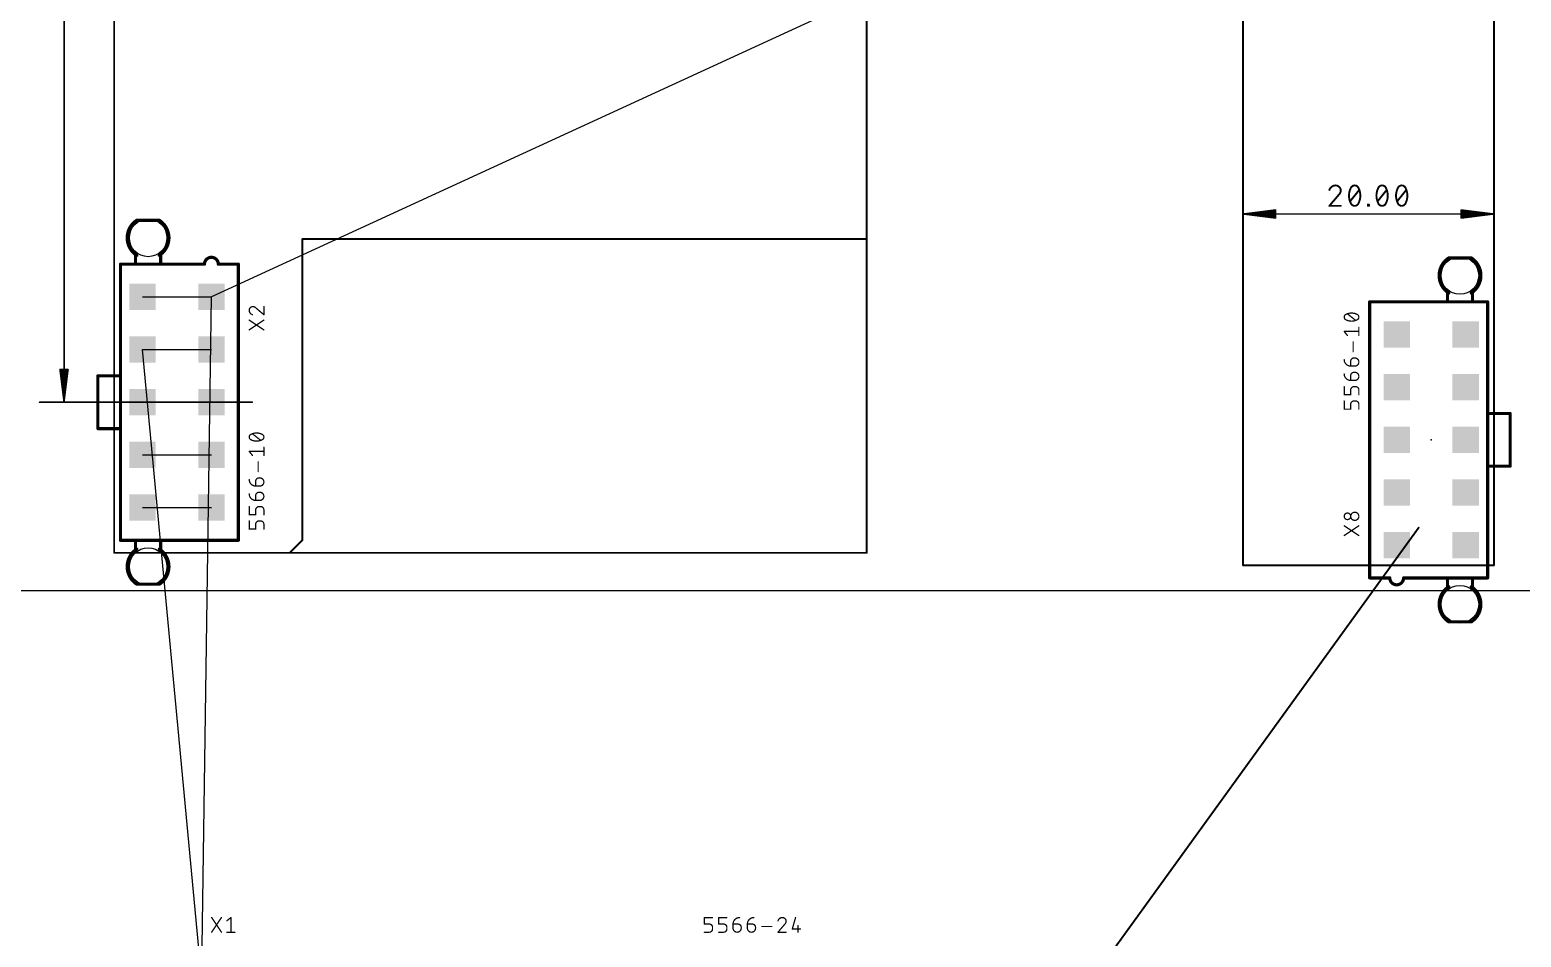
# Model space of a CAD drawing. Extents: x -93 to 210, y -228 to 208.
# Drawn here: x 19.3 to 138.2, y -27.6 to 44.7 of the extents above; entities that cross this region are included whole.
import ezdxf

# ---------------------------------------------------------------- set-up
doc = ezdxf.new("R2010")
doc.units = 0
for name, color, linetype in [('1', 12, 'CONTINUOUS'), ('121', 253, 'CONTINUOUS'), ('17', 110, 'CONTINUOUS'), ('19', 53, 'CONTINUOUS'), ('20', 31, 'CONTINUOUS'), ('21', 253, 'CONTINUOUS'), ('23', 53, 'CONTINUOUS'), ('25', 253, 'CONTINUOUS'), ('27', 253, 'CONTINUOUS')]:
    doc.layers.add(name, color=color, linetype=linetype)

# ---------------------------------------------------------------- blocks, each defined once
blk = doc.blocks.new('SQUAREP')
blk.add_solid([(-0.5, -0.5), (0.5, -0.5), (-0.5, 0.5), (0.5, 0.5)])

msp = doc.modelspace()

# ---------------------------------------------------------------- linework, layer by layer
at = {"layer": '1'}
for points, const_width in [([(22, 15.065), (22, 99.935)], 0.13), ([(116, 2), (116, 31.95)], 0.13), ([(123.6528, 31.5538), (122.8852, 30.6507)], 0.1524), ([(124.5386, 31.0119), (125.2611, 31.9151)], 0.1524), ([(126.727, 31.0119), (127.4495, 31.9151)], 0.1524), ([(128.2901, 31.0119), (129.0126, 31.9151)], 0.1524), ([(136, 2), (136, 31.95)], 0.13), ([(116.065, 30), (118.6, 30.3192)], 0.13), ([(116.065, 30), (118.6, 30.26)], 0.13), ([(116.065, 30), (118.6, 30.13)], 0.13), ([(135.935, 30), (116.065, 30)], 0.13), ([(118.6, 29.6808), (116.065, 30)], 0.13), ([(118.6, 29.87), (116.065, 30)], 0.13), ([(118.6, 29.74), (116.065, 30)], 0.13), ([(118.6, 30.3192), (118.6, 29.6808)], 0.13), ([(122.8852, 30.6507), (123.7883, 30.6507)], 0.1524), ([(125.9489, 30.6507), (125.9489, 30.741)], 0.1524), ([(125.9489, 30.741), (126.0392, 30.741)], 0.1524), ([(126.0392, 30.6507), (125.9489, 30.6507)], 0.1524), ([(126.0392, 30.741), (126.0392, 30.6507)], 0.1524), ([(135.935, 30), (133.4, 30.3192)], 0.13), ([(133.4, 30.3192), (133.4, 29.6808)], 0.13), ([(135.935, 30), (133.4, 30.26)], 0.13), ([(135.935, 30), (133.4, 30.13)], 0.13), ([(133.4, 29.6808), (135.935, 30)], 0.13), ([(133.4, 29.87), (135.935, 30)], 0.13), ([(133.4, 29.74), (135.935, 30)], 0.13), ([(22, 15.065), (21.6808, 17.6)], 0.13), ([(21.6808, 17.6), (22.3192, 17.6)], 0.13), ([(22, 15.065), (21.74, 17.6)], 0.13), ([(22, 15.065), (21.87, 17.6)], 0.13), ([(22.3192, 17.6), (22, 15.065)], 0.13), ([(22.13, 17.6), (22, 15.065)], 0.13), ([(22.26, 17.6), (22, 15.065)], 0.13), ([(37, 15), (20.05, 15)], 0.13)]:
    msp.add_lwpolyline(points, dxfattribs=dict(at, const_width=const_width))
for points, const_width in [([(123.3819, 32.2763, 0.3252), (122.8852, 31.9151)], 0.1524), ([(123.7883, 31.8699, 0.4142), (123.3819, 32.2763)], 0.1524), ([(123.3819, 32.3144, 1), (123.3819, 32.2382)], 0.0762), ([(123.3819, 32.2382, 1), (123.3819, 32.3144)], 0.0762), ([(124.5838, 32.0505, 0.1139), (124.4483, 31.4635)], 0.1524), ([(124.8999, 32.2763, 0.3205), (124.5838, 32.0505)], 0.1524), ([(124.618, 32.0338, 1), (124.5495, 32.0672)], 0.0762), ([(125.216, 32.0505, 0.3205), (124.8999, 32.2763)], 0.1524), ([(124.8999, 32.3144, 1), (124.8999, 32.2382)], 0.0762), ([(124.8999, 32.2382, 1), (124.8999, 32.3144)], 0.0762), ([(125.2502, 32.0672, 1), (125.1817, 32.0338)], 0.0762), ([(125.3514, 31.4635, 0.1139), (125.216, 32.0505)], 0.1524), ([(126.7722, 32.0505, 0.1139), (126.6367, 31.4635)], 0.1524), ([(127.0882, 32.2763, 0.3205), (126.7722, 32.0505)], 0.1524), ([(126.8064, 32.0338, 1), (126.7379, 32.0672)], 0.0762), ([(127.4043, 32.0505, 0.3205), (127.0882, 32.2763)], 0.1524), ([(127.0882, 32.3144, 1), (127.0882, 32.2382)], 0.0762), ([(127.0882, 32.2382, 1), (127.0882, 32.3144)], 0.0762), ([(127.5398, 31.4635, 0.1139), (127.4043, 32.0505)], 0.1524), ([(127.4386, 32.0672, 1), (127.3701, 32.0338)], 0.0762), ([(128.3353, 32.0505, 0.1139), (128.1998, 31.4635)], 0.1524), ([(128.6514, 32.2763, 0.3205), (128.3353, 32.0505)], 0.1524), ([(128.3695, 32.0338, 1), (128.301, 32.0672)], 0.0762), ([(128.9675, 32.0505, 0.3205), (128.6514, 32.2763)], 0.1524), ([(128.6514, 32.3144, 1), (128.6514, 32.2382)], 0.0762), ([(128.6514, 32.2382, 1), (128.6514, 32.3144)], 0.0762), ([(129.0017, 32.0672, 1), (128.9332, 32.0338)], 0.0762), ([(129.1029, 31.4635, 0.1139), (128.9675, 32.0505)], 0.1524), ([(116.0325, 31.95, 1), (115.9675, 31.95)], 0.065), ([(122.849, 31.9268, 1), (122.9214, 31.9033)], 0.0762), ([(123.6528, 31.5538, 0.2053), (123.7883, 31.8699)], 0.1524), ([(123.6266, 31.5814, 1), (123.6791, 31.5262)], 0.0762), ([(123.6819, 31.5291, 1), (123.6238, 31.5785)], 0.0762), ([(123.8264, 31.8699, 1), (123.7502, 31.8699)], 0.0762), ([(123.7502, 31.8699, 1), (123.8264, 31.8699)], 0.0762), ([(124.4483, 31.4635, 0.1139), (124.5838, 30.8765)], 0.1524), ([(124.4864, 31.4635, 1), (124.4102, 31.4635)], 0.0762), ([(124.4102, 31.4635, 1), (124.4864, 31.4635)], 0.0762), ([(124.5089, 31.0357, 1), (124.5684, 30.9881)], 0.0762), ([(124.5477, 32.0629, 1), (124.6198, 32.0382)], 0.0762), ([(124.6198, 30.8888, 1), (124.5477, 30.8641)], 0.0762), ([(124.5838, 30.8765, 0.3205), (124.8999, 30.6507)], 0.1524), ([(124.5495, 30.8598, 1), (124.618, 30.8932)], 0.0762), ([(124.8999, 30.6507, 0.3205), (125.216, 30.8765)], 0.1524), ([(125.1817, 30.8932, 1), (125.2502, 30.8598)], 0.0762), ([(125.216, 30.8765, 0.1139), (125.3514, 31.4635)], 0.1524), ([(125.1799, 32.0382, 1), (125.252, 32.0629)], 0.0762), ([(125.252, 30.8641, 1), (125.1799, 30.8888)], 0.0762), ([(125.2909, 31.8913, 1), (125.2314, 31.9389)], 0.0762), ([(125.3895, 31.4635, 1), (125.3133, 31.4635)], 0.0762), ([(125.3133, 31.4635, 1), (125.3895, 31.4635)], 0.0762), ([(126.6367, 31.4635, 0.1139), (126.7722, 30.8765)], 0.1524), ([(126.6748, 31.4635, 1), (126.5986, 31.4635)], 0.0762), ([(126.5986, 31.4635, 1), (126.6748, 31.4635)], 0.0762), ([(126.6972, 31.0357, 1), (126.7568, 30.9881)], 0.0762), ([(126.7361, 32.0629, 1), (126.8082, 32.0382)], 0.0762), ([(126.8082, 30.8888, 1), (126.7361, 30.8641)], 0.0762), ([(126.7722, 30.8765, 0.3205), (127.0882, 30.6507)], 0.1524), ([(126.7379, 30.8598, 1), (126.8064, 30.8932)], 0.0762), ([(127.0882, 30.6507, 0.3205), (127.4043, 30.8765)], 0.1524), ([(127.4043, 30.8765, 0.1139), (127.5398, 31.4635)], 0.1524), ([(127.3701, 30.8932, 1), (127.4386, 30.8598)], 0.0762), ([(127.3683, 32.0382, 1), (127.4404, 32.0629)], 0.0762), ([(127.4404, 30.8641, 1), (127.3683, 30.8888)], 0.0762), ([(127.4792, 31.8913, 1), (127.4197, 31.9389)], 0.0762), ([(127.5779, 31.4635, 1), (127.5017, 31.4635)], 0.0762), ([(127.5017, 31.4635, 1), (127.5779, 31.4635)], 0.0762), ([(128.1998, 31.4635, 0.1139), (128.3353, 30.8765)], 0.1524), ([(128.2379, 31.4635, 1), (128.1617, 31.4635)], 0.0762), ([(128.1617, 31.4635, 1), (128.2379, 31.4635)], 0.0762), ([(128.2604, 31.0357, 1), (128.3199, 30.9881)], 0.0762), ([(128.2992, 32.0629, 1), (128.3713, 32.0382)], 0.0762), ([(128.3713, 30.8888, 1), (128.2992, 30.8641)], 0.0762), ([(128.3353, 30.8765, 0.3205), (128.6514, 30.6507)], 0.1524), ([(128.301, 30.8598, 1), (128.3695, 30.8932)], 0.0762), ([(128.6514, 30.6507, 0.3205), (128.9675, 30.8765)], 0.1524), ([(128.9332, 30.8932, 1), (129.0017, 30.8598)], 0.0762), ([(128.9675, 30.8765, 0.1139), (129.1029, 31.4635)], 0.1524), ([(128.9314, 32.0382, 1), (129.0035, 32.0629)], 0.0762), ([(129.0035, 30.8641, 1), (128.9314, 30.8888)], 0.0762), ([(129.0424, 31.8913, 1), (128.9829, 31.9389)], 0.0762), ([(129.141, 31.4635, 1), (129.0648, 31.4635)], 0.0762), ([(129.0648, 31.4635, 1), (129.141, 31.4635)], 0.0762), ([(136.0325, 31.95, 1), (135.9675, 31.95)], 0.065), ([(116.065, 30.0325, 1), (116.065, 29.9675)], 0.065), ([(116.0691, 30.0322, 1), (116.0609, 29.9678)], 0.065), ([(116.0633, 30.0325, 1), (116.0667, 29.9675)], 0.065), ([(116.0667, 30.0325, 1), (116.0633, 29.9675)], 0.065), ([(116.0683, 30.0323, 1), (116.0617, 29.9677)], 0.065), ([(116.0617, 30.0323, 1), (116.0683, 29.9677)], 0.065), ([(116.0609, 30.0322, 1), (116.0691, 29.9678)], 0.065), ([(118.6325, 30.3192, 1), (118.5675, 30.3192)], 0.065), ([(118.6041, 30.287, 1), (118.5959, 30.3515)], 0.065), ([(118.5959, 29.6485, 1), (118.6041, 29.713)], 0.065), ([(118.6033, 30.2277, 1), (118.5967, 30.2923)], 0.065), ([(118.5967, 29.7077, 1), (118.6033, 29.7723)], 0.065), ([(118.6017, 30.0975, 1), (118.5983, 30.1625)], 0.065), ([(118.5983, 29.8375, 1), (118.6017, 29.9025)], 0.065), ([(122.8852, 30.6888, 1), (122.8852, 30.6126)], 0.0762), ([(122.8562, 30.6754, 1), (122.9142, 30.626)], 0.0762), ([(123.7883, 30.6126, 1), (123.7883, 30.6888)], 0.0762), ([(124.8999, 30.6888, 1), (124.8999, 30.6126)], 0.0762), ([(124.8999, 30.6126, 1), (124.8999, 30.6888)], 0.0762), ([(125.987, 30.741, 1), (125.9108, 30.741)], 0.0762), ([(125.9489, 30.7791, 1), (125.9489, 30.7029)], 0.0762), ([(125.9489, 30.6888, 1), (125.9489, 30.6126)], 0.0762), ([(125.9108, 30.6507, 1), (125.987, 30.6507)], 0.0762), ([(126.0773, 30.741, 1), (126.0011, 30.741)], 0.0762), ([(126.0011, 30.6507, 1), (126.0773, 30.6507)], 0.0762), ([(126.0392, 30.7029, 1), (126.0392, 30.7791)], 0.0762), ([(126.0392, 30.6126, 1), (126.0392, 30.6888)], 0.0762), ([(127.0882, 30.6888, 1), (127.0882, 30.6126)], 0.0762), ([(127.0882, 30.6126, 1), (127.0882, 30.6888)], 0.0762), ([(128.6514, 30.6888, 1), (128.6514, 30.6126)], 0.0762), ([(128.6514, 30.6126, 1), (128.6514, 30.6888)], 0.0762), ([(133.4041, 30.3515, 1), (133.3959, 30.287)], 0.065), ([(133.4325, 30.3192, 1), (133.3675, 30.3192)], 0.065), ([(133.4033, 30.2923, 1), (133.3967, 30.2277)], 0.065), ([(133.4017, 30.1625, 1), (133.3983, 30.0975)], 0.065), ([(133.3983, 29.9025, 1), (133.4017, 29.8375)], 0.065), ([(133.3967, 29.7723, 1), (133.4033, 29.7077)], 0.065), ([(133.3959, 29.713, 1), (133.4041, 29.6485)], 0.065), ([(135.9391, 29.9678, 1), (135.9309, 30.0322)], 0.065), ([(135.9309, 29.9678, 1), (135.9391, 30.0322)], 0.065), ([(135.9383, 29.9677, 1), (135.9317, 30.0323)], 0.065), ([(135.9317, 29.9677, 1), (135.9383, 30.0323)], 0.065), ([(135.9333, 29.9675, 1), (135.9367, 30.0325)], 0.065), ([(135.9367, 29.9675, 1), (135.9333, 30.0325)], 0.065), ([(135.935, 29.9675, 1), (135.935, 30.0325)], 0.065), ([(118.5675, 29.6808, 1), (118.6325, 29.6808)], 0.065), ([(133.3675, 29.6808, 1), (133.4325, 29.6808)], 0.065), ([(21.713, 17.6041, 1), (21.6485, 17.5959)], 0.065), ([(21.6808, 17.6325, 1), (21.6808, 17.5675)], 0.065), ([(21.7723, 17.6033, 1), (21.7077, 17.5967)], 0.065), ([(21.9025, 17.6017, 1), (21.8375, 17.5983)], 0.065), ([(22.1625, 17.5983, 1), (22.0975, 17.6017)], 0.065), ([(22.2923, 17.5967, 1), (22.2277, 17.6033)], 0.065), ([(22.3515, 17.5959, 1), (22.287, 17.6041)], 0.065), ([(22.3192, 17.5675, 1), (22.3192, 17.6325)], 0.065), ([(20.05, 15.0325, 1), (20.05, 14.9675)], 0.065), ([(21.9678, 15.0691, 1), (22.0322, 15.0609)], 0.065), ([(21.9677, 15.0683, 1), (22.0323, 15.0617)], 0.065), ([(21.9675, 15.0633, 1), (22.0325, 15.0667)], 0.065), ([(21.9675, 15.0667, 1), (22.0325, 15.0633)], 0.065), ([(21.9675, 15.065, 1), (22.0325, 15.065)], 0.065), ([(21.9677, 15.0617, 1), (22.0323, 15.0683)], 0.065), ([(21.9678, 15.0609, 1), (22.0322, 15.0691)], 0.065), ([(37, 14.9675, 1), (37, 15.0325)], 0.065), ([(115.9675, 2, 1), (116.0325, 2)], 0.065), ([(135.9675, 2, 1), (136.0325, 2)], 0.065)]:
    msp.add_lwpolyline(points, format="xyb", dxfattribs=dict(at, const_width=const_width))
at = {"layer": '121', "const_width": 0.1524}
for points in [[(116, 2), (116, 179)], [(136, 179), (136, 2)], [(26, 3), (26, 112)], [(86, 112), (86, 3)], [(130, 5), (41, -118)], [(86, 3), (26, 3)], [(136, 2), (116, 2)]]:
    msp.add_lwpolyline(points, dxfattribs=at)
at = {"layer": '121', "const_width": 0.0762}
for points in [[(130.0309, 4.9777, 1), (129.9691, 5.0223)], [(26, 3.0381, 1), (26, 2.9619)], [(25.9619, 3, 1), (26.0381, 3)], [(85.9619, 3, 1), (86.0381, 3)], [(86, 2.9619, 1), (86, 3.0381)], [(116, 2.0381, 1), (116, 1.9619)], [(115.9619, 2, 1), (116.0381, 2)], [(135.9619, 2, 1), (136.0381, 2)], [(136, 1.9619, 1), (136, 2.0381)]]:
    msp.add_lwpolyline(points, format="xyb", dxfattribs=at)
at = {"layer": '19'}
for p, q in [((191.25, 95.8), (33.75, 23.4)), ((28.25, 23.4), (33.75, 23.4)), ((32.9, -35.75), (33.75, 23.4)), ((28.25, 19.2), (33.75, 19.2)), ((32.9, -30.25), (28.25, 19.2)), ((28.25, 15), (33.75, 15)), ((28.25, 10.8), (33.75, 10.8)), ((28.25, 6.6), (33.75, 6.6))]:
    msp.add_line(p, q, dxfattribs=at)
at = {"layer": '20'}
msp.add_line((0, 0), (210, 0), dxfattribs=at)
for centre in [(28.71, 28.1), (133.29, 25.1), (28.71, 1.9), (133.29, -1.1)]:
    msp.add_circle(centre, 1.5, dxfattribs=at)
at = {"layer": '21'}
for points, const_width in [([(27.8, 29.5, 0.546), (27.8, 26.7)], 0.254), ([(27.8, 29.5635, 1), (27.8, 29.4365)], 0.127), ([(27.8343, 29.4466, 1), (27.7657, 29.5534)], 0.127), ([(29.6, 26.7, 0.546), (29.6, 29.5)], 0.254), ([(29.6343, 29.5534, 1), (29.5657, 29.4466)], 0.127), ([(29.6, 29.4365, 1), (29.6, 29.5635)], 0.127), ([(41, 28.0381, 1), (41, 27.9619)], 0.0762), ([(41.0381, 28, 1), (40.9619, 28)], 0.0762), ([(86, 27.9619, 1), (86, 28.0381)], 0.0762), ([(27.7635, 26.8, 1), (27.6365, 26.8)], 0.127), ([(27.6365, 26.1, 1), (27.7635, 26.1)], 0.127), ([(27.7657, 26.6466, 1), (27.8343, 26.7534)], 0.127), ([(29.5657, 26.7534, 1), (29.6343, 26.6466)], 0.127), ([(29.7635, 26.8, 1), (29.6365, 26.8)], 0.127), ([(29.6365, 26.1, 1), (29.7635, 26.1)], 0.127), ([(34.3, 26, 1), (33.2, 26)], 0.254), ([(132.4, 26.5, 0.546), (132.4, 23.7)], 0.254), ([(132.4, 26.5635, 1), (132.4, 26.4365)], 0.127), ([(132.4343, 26.4466, 1), (132.3657, 26.5534)], 0.127), ([(134.2, 23.7, 0.546), (134.2, 26.5)], 0.254), ([(134.2343, 26.5534, 1), (134.1657, 26.4466)], 0.127), ([(134.2, 26.4365, 1), (134.2, 26.5635)], 0.127), ([(26.5635, 26, 1), (26.4365, 26)], 0.127), ([(26.5, 26.0635, 1), (26.5, 25.9365)], 0.127), ([(33.1365, 26, 1), (33.2635, 26)], 0.127), ([(33.2, 25.9365, 1), (33.2, 26.0635)], 0.127), ([(34.3, 26.0635, 1), (34.3, 25.9365)], 0.127), ([(34.2365, 26, 1), (34.3635, 26)], 0.127), ([(35.9635, 26, 1), (35.8365, 26)], 0.127), ([(35.9, 25.9365, 1), (35.9, 26.0635)], 0.127), ([(132.3635, 23.8, 1), (132.2365, 23.8)], 0.127), ([(132.3657, 23.6466, 1), (132.4343, 23.7534)], 0.127), ([(134.1657, 23.7534, 1), (134.2343, 23.6466)], 0.127), ([(134.3635, 23.8, 1), (134.2365, 23.8)], 0.127), ([(126.1635, 23, 1), (126.0365, 23)], 0.127), ([(126.1, 23.0635, 1), (126.1, 22.9365)], 0.127), ([(132.2365, 23.1, 1), (132.3635, 23.1)], 0.127), ([(134.2365, 23.1, 1), (134.3635, 23.1)], 0.127), ([(135.5635, 23, 1), (135.4365, 23)], 0.127), ([(135.5, 22.9365, 1), (135.5, 23.0635)], 0.127), ([(26.5, 4.0635, 1), (26.5, 3.9365)], 0.127), ([(26.4365, 4, 1), (26.5635, 4)], 0.127), ([(27.7635, 3.9, 1), (27.6365, 3.9)], 0.127), ([(29.7635, 3.9, 1), (29.6365, 3.9)], 0.127), ([(35.8365, 4, 1), (35.9635, 4)], 0.127), ([(35.9, 3.9365, 1), (35.9, 4.0635)], 0.127), ([(40.9619, 4, 1), (41.0381, 4)], 0.0762), ([(41.0269, 3.9731, 1), (40.9731, 4.0269)], 0.0762), ([(27.8, 3.3, 0.546), (27.8, 0.5)], 0.254), ([(27.6365, 3.2, 1), (27.7635, 3.2)], 0.127), ([(27.8343, 3.2466, 1), (27.7657, 3.3534)], 0.127), ([(29.6, 0.5, 0.546), (29.6, 3.3)], 0.254), ([(29.6343, 3.3534, 1), (29.5657, 3.2466)], 0.127), ([(29.6365, 3.2, 1), (29.7635, 3.2)], 0.127), ([(39.9731, 3.0269, 1), (40.0269, 2.9731)], 0.0762), ([(27.8, 0.5635, 1), (27.8, 0.4365)], 0.127), ([(27.7657, 0.4466, 1), (27.8343, 0.5534)], 0.127), ([(29.5657, 0.5534, 1), (29.6343, 0.4466)], 0.127), ([(29.6, 0.4365, 1), (29.6, 0.5635)], 0.127), ([(126.1, 1.0635, 1), (126.1, 0.9365)], 0.127), ([(126.0365, 1, 1), (126.1635, 1)], 0.127), ([(127.7, 1, 1), (128.8, 1)], 0.254), ([(127.7635, 1, 1), (127.6365, 1)], 0.127), ([(127.7, 0.9365, 1), (127.7, 1.0635)], 0.127), ([(128.8, 1.0635, 1), (128.8, 0.9365)], 0.127), ([(128.8635, 1, 1), (128.7365, 1)], 0.127), ([(132.4, 0.3, 0.546), (132.4, -2.5)], 0.254), ([(132.3635, 0.9, 1), (132.2365, 0.9)], 0.127), ([(132.2365, 0.2, 1), (132.3635, 0.2)], 0.127), ([(132.4343, 0.2466, 1), (132.3657, 0.3534)], 0.127), ([(134.2, -2.5, 0.546), (134.2, 0.3)], 0.254), ([(134.2343, 0.3534, 1), (134.1657, 0.2466)], 0.127), ([(134.3635, 0.9, 1), (134.2365, 0.9)], 0.127), ([(134.2365, 0.2, 1), (134.3635, 0.2)], 0.127), ([(135.4365, 1, 1), (135.5635, 1)], 0.127), ([(135.5, 0.9365, 1), (135.5, 1.0635)], 0.127), ([(132.4, -2.4365, 1), (132.4, -2.5635)], 0.127), ([(134.2, -2.5635, 1), (134.2, -2.4365)], 0.127), ([(132.3657, -2.5534, 1), (132.4343, -2.4466)], 0.127), ([(134.1657, -2.4466, 1), (134.2343, -2.5534)], 0.127)]:
    msp.add_lwpolyline(points, format="xyb", dxfattribs=dict(at, const_width=const_width))
for points, const_width in [([(29.6, 29.5), (27.8, 29.5)], 0.254), ([(86, 28), (41, 28)], 0.1524), ([(41, 28), (41, 4)], 0.1524), ([(27.7, 26.8), (27.7, 26.1)], 0.254), ([(29.7, 26.8), (29.7, 26.1)], 0.254), ([(134.2, 26.5), (132.4, 26.5)], 0.254), ([(26.5, 4), (26.5, 26)], 0.254), ([(26.5, 26), (33.2, 26)], 0.254), ([(34.3, 26), (35.9, 26)], 0.254), ([(35.9, 26), (35.9, 4)], 0.254), ([(132.3, 23.8), (132.3, 23.1)], 0.254), ([(134.3, 23.8), (134.3, 23.1)], 0.254), ([(126.1, 1), (126.1, 23)], 0.254), ([(126.1, 23), (135.5, 23)], 0.254), ([(135.5, 23), (135.5, 1)], 0.254), ([(35.9, 4), (26.5, 4)], 0.254), ([(27.7, 3.2), (27.7, 3.9)], 0.254), ([(29.7, 3.2), (29.7, 3.9)], 0.254), ([(41, 4), (40, 3)], 0.1524), ([(27.8, 0.5), (29.6, 0.5)], 0.254), ([(127.7, 1), (126.1, 1)], 0.254), ([(135.5, 1), (128.8, 1)], 0.254), ([(132.3, 0.2), (132.3, 0.9)], 0.254), ([(134.3, 0.2), (134.3, 0.9)], 0.254), ([(132.4, -2.5), (134.2, -2.5)], 0.254)]:
    msp.add_lwpolyline(points, dxfattribs=dict(at, const_width=const_width))
at = {"layer": '23'}
for p in [(31, 15), (131, 12)]:
    msp.add_point(p, dxfattribs=at)
at = {"layer": '25'}
for points, const_width in [([(37.0579, 22.6228, 0.4142), (36.7658, 22.3307)], 0.1016), ([(37.2851, 22.5255, 0.2053), (37.0579, 22.6228)], 0.1016), ([(37.0579, 22.6482, 1), (37.0579, 22.5974)], 0.0508), ([(37.0579, 22.5974, 1), (37.0579, 22.6482)], 0.0508), ([(37.9596, 22.6228, 1), (37.9088, 22.6228)], 0.0508), ([(36.7658, 22.3307, 0.3252), (37.0254, 21.9737)], 0.1016), ([(36.7912, 22.3307, 1), (36.7404, 22.3307)], 0.0508), ([(36.7404, 22.3307, 1), (36.7912, 22.3307)], 0.0508), ([(36.7799, 21.5659, 1), (36.7517, 21.5236)], 0.0508), ([(37.0176, 21.9495, 1), (37.0333, 21.9979)], 0.0508), ([(37.3015, 22.5448, 1), (37.2686, 22.5061)], 0.0508), ([(37.2667, 22.5079, 1), (37.3035, 22.543)], 0.0508), ([(37.9088, 21.9737, 1), (37.9596, 21.9737)], 0.0508), ([(37.9177, 21.9544, 1), (37.9507, 21.9931)], 0.0508), ([(37.9483, 21.5236, 1), (37.9201, 21.5659)], 0.0508), ([(36.7517, 20.7869, 1), (36.7799, 20.7447)], 0.0508), ([(37.9201, 20.7447, 1), (37.9483, 20.7869)], 0.0508), ([(124.3254, 6.1693, 1), (124.3254, 5.65)], 0.1016), ([(124.3254, 5.65, 1), (124.3254, 6.1693)], 0.1016), ([(124.3254, 6.1947, 1), (124.3254, 6.1439)], 0.0508), ([(124.3254, 6.1439, 1), (124.3254, 6.1947)], 0.0508), ([(124.9096, 6.2342, 1), (124.9096, 5.5851)], 0.1016), ([(124.9096, 5.5851, 1), (124.9096, 6.2342)], 0.1016), ([(124.9096, 6.2596, 1), (124.9096, 6.2088)], 0.0508), ([(124.9096, 6.2088, 1), (124.9096, 6.2596)], 0.0508), ([(124.0799, 5.1772, 1), (124.0517, 5.135)], 0.0508), ([(124.3254, 5.6754, 1), (124.3254, 5.6246)], 0.0508), ([(124.3254, 5.6246, 1), (124.3254, 5.6754)], 0.0508), ([(124.9096, 5.6105, 1), (124.9096, 5.5597)], 0.0508), ([(124.9096, 5.5597, 1), (124.9096, 5.6105)], 0.0508), ([(125.2483, 5.135, 1), (125.2201, 5.1772)], 0.0508), ([(124.0517, 4.3983, 1), (124.0799, 4.356)], 0.0508), ([(125.2201, 4.356, 1), (125.2483, 4.3983)], 0.0508), ([(33.7933, -26.0517, 1), (33.751, -26.0799)], 0.0508), ([(34.5722, -26.0799, 1), (34.53, -26.0517)], 0.0508), ([(35.33, -26.0658, 1), (35.2792, -26.0658)], 0.0508), ([(35.3205, -26.0856, 1), (35.2888, -26.046)], 0.0508), ([(33.751, -27.2201, 1), (33.7933, -27.2483)], 0.0508), ([(34.53, -27.2483, 1), (34.5722, -27.2201)], 0.0508), ([(34.9642, -26.3056, 1), (34.996, -26.3453)], 0.0508), ([(34.9801, -27.2088, 1), (34.9801, -27.2596)], 0.0508), ([(35.2792, -27.2342, 1), (35.33, -27.2342)], 0.0508), ([(35.6292, -27.2596, 1), (35.6292, -27.2088)], 0.0508)]:
    msp.add_lwpolyline(points, format="xyb", dxfattribs=dict(at, const_width=const_width))
at = {"layer": '25', "const_width": 0.1016}
for points in [[(37.9342, 21.9737), (37.9342, 22.6228)], [(37.9342, 20.7658), (36.7658, 21.5447)], [(36.7658, 20.7658), (37.9342, 21.5447)], [(37.2851, 22.5255), (37.9342, 21.9737)], [(125.2342, 4.3772), (124.0658, 5.1561)], [(124.0658, 4.3772), (125.2342, 5.1561)], [(33.7722, -27.2342), (34.5511, -26.0658)], [(33.7722, -26.0658), (34.5511, -27.2342)], [(34.9801, -26.3254), (35.3046, -26.0658)], [(35.3046, -26.0658), (35.3046, -27.2342)], [(34.9801, -27.2342), (35.6292, -27.2342)]]:
    msp.add_lwpolyline(points, dxfattribs=at)
at = {"layer": '27'}
for points, const_width in [([(124.2281, 22.0118, 0.3205), (124.0658, 21.7846)], 0.1016), ([(124.0658, 21.7846, 0.3205), (124.2281, 21.5575)], 0.1016), ([(124.0912, 21.7846, 1), (124.0404, 21.7846)], 0.0508), ([(124.0404, 21.7846, 1), (124.0912, 21.7846)], 0.0508), ([(124.2169, 22.0347, 1), (124.2392, 21.989)], 0.0508), ([(124.2392, 21.5803, 1), (124.2169, 21.5346)], 0.0508), ([(124.65, 22.1092, 0.1139), (124.2281, 22.0118)], 0.1016), ([(124.2281, 21.5575, 0.1139), (124.65, 21.4601)], 0.1016), ([(124.2363, 21.9878, 1), (124.2198, 22.0359)], 0.0508), ([(124.2198, 21.5334, 1), (124.2363, 21.5815)], 0.0508), ([(124.3413, 22.0641, 1), (124.3096, 22.0245)], 0.0508), ([(125.0719, 22.0118, 0.1139), (124.65, 22.1092)], 0.1016), ([(124.65, 22.1346, 1), (124.65, 22.0838)], 0.0508), ([(124.65, 21.4601, 0.1139), (125.0719, 21.5575)], 0.1016), ([(124.65, 21.4855, 1), (124.65, 21.4347)], 0.0508), ([(124.65, 22.0838, 1), (124.65, 22.1346)], 0.0508), ([(124.65, 21.4347, 1), (124.65, 21.4855)], 0.0508), ([(124.9587, 21.5052, 1), (124.9904, 21.5448)], 0.0508), ([(125.0802, 22.0359, 1), (125.0637, 21.9878)], 0.0508), ([(125.2342, 21.7846, 0.3205), (125.0719, 22.0118)], 0.1016), ([(125.0719, 21.5575, 0.3205), (125.2342, 21.7846)], 0.1016), ([(125.0637, 21.5815, 1), (125.0802, 21.5334)], 0.0508), ([(125.0608, 21.989, 1), (125.0831, 22.0347)], 0.0508), ([(125.0831, 21.5346, 1), (125.0608, 21.5803)], 0.0508), ([(125.2596, 21.7846, 1), (125.2088, 21.7846)], 0.0508), ([(125.2088, 21.7846, 1), (125.2596, 21.7846)], 0.0508), ([(124.0856, 20.6575, 1), (124.046, 20.6258)], 0.0508), ([(124.0658, 20.667, 1), (124.0658, 20.6162)], 0.0508), ([(124.3056, 20.3012, 1), (124.3453, 20.333)], 0.0508), ([(125.2596, 20.9662, 1), (125.2088, 20.9662)], 0.0508), ([(125.2088, 20.3171, 1), (125.2596, 20.3171)], 0.0508), ([(125.2342, 20.6162, 1), (125.2342, 20.667)], 0.0508), ([(124.8052, 19.8119, 1), (124.7544, 19.8119)], 0.0508), ([(124.7544, 19.033, 1), (124.8052, 19.033)], 0.0508), ([(124.0658, 18.398, 0.4142), (124.5851, 17.8787)], 0.1016), ([(124.0912, 18.398, 1), (124.0404, 18.398)], 0.0508), ([(124.8447, 18.5278, 0.4142), (124.5851, 18.2682)], 0.1016), ([(124.6105, 18.2682, 1), (124.5597, 18.2682)], 0.0508), ([(124.5597, 18.2682, 1), (124.6105, 18.2682)], 0.0508), ([(124.5851, 17.9041, 1), (124.5851, 17.8533)], 0.0508), ([(124.5597, 17.8787, 1), (124.6105, 17.8787)], 0.0508), ([(124.5851, 17.8533, 1), (124.5851, 17.9041)], 0.0508), ([(124.8447, 18.5532, 1), (124.8447, 18.5024)], 0.0508), ([(124.8447, 18.5024, 1), (124.8447, 18.5532)], 0.0508), ([(124.9096, 17.8787, 1), (124.9096, 18.5278)], 0.1016), ([(124.9096, 18.5532, 1), (124.9096, 18.5024)], 0.0508), ([(124.9096, 17.9041, 1), (124.9096, 17.8533)], 0.0508), ([(124.9096, 18.5024, 1), (124.9096, 18.5532)], 0.0508), ([(124.9096, 17.8533, 1), (124.9096, 17.9041)], 0.0508), ([(24.7635, 17.1, 1), (24.6365, 17.1)], 0.127), ([(24.7, 17.1635, 1), (24.7, 17.0365)], 0.127), ([(26.4, 17.0365, 1), (26.4, 17.1635)], 0.127), ([(124.0658, 17.255, 0.4142), (124.5851, 16.7357)], 0.1016), ([(124.0912, 17.255, 1), (124.0404, 17.255)], 0.0508), ([(124.8447, 17.3848, 0.4142), (124.5851, 17.1252)], 0.1016), ([(124.6105, 17.1252, 1), (124.5597, 17.1252)], 0.0508), ([(124.5597, 17.1252, 1), (124.6105, 17.1252)], 0.0508), ([(124.5851, 16.7611, 1), (124.5851, 16.7103)], 0.0508), ([(124.5597, 16.7357, 1), (124.6105, 16.7357)], 0.0508), ([(124.5851, 16.7103, 1), (124.5851, 16.7611)], 0.0508), ([(124.8447, 17.4102, 1), (124.8447, 17.3594)], 0.0508), ([(124.8447, 17.3594, 1), (124.8447, 17.4102)], 0.0508), ([(124.9096, 16.7357, 1), (124.9096, 17.3848)], 0.1016), ([(124.9096, 17.4102, 1), (124.9096, 17.3594)], 0.0508), ([(124.9096, 16.7611, 1), (124.9096, 16.7103)], 0.0508), ([(124.9096, 17.3594, 1), (124.9096, 17.4102)], 0.0508), ([(124.9096, 16.7103, 1), (124.9096, 16.7611)], 0.0508), ([(124.0912, 16.2418, 1), (124.0404, 16.2418)], 0.0508), ([(124.0658, 15.6181, 1), (124.0658, 15.5673)], 0.0508), ([(124.0404, 15.5927, 1), (124.0912, 15.5927)], 0.0508), ([(124.8447, 16.2418, 0.4142), (124.5851, 15.9822)], 0.1016), ([(124.6105, 15.9822, 1), (124.5597, 15.9822)], 0.0508), ([(124.5597, 15.9822, 1), (124.6105, 15.9822)], 0.0508), ([(124.5597, 15.5927, 1), (124.6105, 15.5927)], 0.0508), ([(124.5851, 15.5673, 1), (124.5851, 15.6181)], 0.0508), ([(124.8447, 16.2672, 1), (124.8447, 16.2164)], 0.0508), ([(124.8447, 16.2164, 1), (124.8447, 16.2672)], 0.0508), ([(125.2342, 15.9822, 0.4142), (124.9746, 16.2418)], 0.1016), ([(124.9746, 16.2672, 1), (124.9746, 16.2164)], 0.0508), ([(124.9746, 16.2164, 1), (124.9746, 16.2672)], 0.0508), ([(125.2596, 15.9822, 1), (125.2088, 15.9822)], 0.0508), ([(125.2088, 15.9822, 1), (125.2596, 15.9822)], 0.0508), ([(125.2088, 15.5927, 1), (125.2596, 15.5927)], 0.0508), ([(124.0912, 15.0988, 1), (124.0404, 15.0988)], 0.0508), ([(124.0658, 14.4751, 1), (124.0658, 14.4243)], 0.0508), ([(124.0404, 14.4497, 1), (124.0912, 14.4497)], 0.0508), ([(124.8447, 15.0988, 0.4142), (124.5851, 14.8392)], 0.1016), ([(124.6105, 14.8392, 1), (124.5597, 14.8392)], 0.0508), ([(124.5597, 14.8392, 1), (124.6105, 14.8392)], 0.0508), ([(124.5597, 14.4497, 1), (124.6105, 14.4497)], 0.0508), ([(124.5851, 14.4243, 1), (124.5851, 14.4751)], 0.0508), ([(124.8447, 15.1242, 1), (124.8447, 15.0734)], 0.0508), ([(124.8447, 15.0734, 1), (124.8447, 15.1242)], 0.0508), ([(125.2342, 14.8392, 0.4142), (124.9746, 15.0988)], 0.1016), ([(124.9746, 15.1242, 1), (124.9746, 15.0734)], 0.0508), ([(124.9746, 15.0734, 1), (124.9746, 15.1242)], 0.0508), ([(125.2596, 14.8392, 1), (125.2088, 14.8392)], 0.0508), ([(125.2088, 14.8392, 1), (125.2596, 14.8392)], 0.0508), ([(125.2088, 14.4497, 1), (125.2596, 14.4497)], 0.0508), ([(135.6, 14.1635, 1), (135.6, 14.0365)], 0.127), ([(137.3635, 14.1, 1), (137.2365, 14.1)], 0.127), ([(137.3, 14.0365, 1), (137.3, 14.1635)], 0.127), ([(24.7, 12.9635, 1), (24.7, 12.8365)], 0.127), ([(24.6365, 12.9, 1), (24.7635, 12.9)], 0.127), ([(26.4, 12.8365, 1), (26.4, 12.9635)], 0.127), ([(36.9281, 12.4529, 0.3205), (36.7658, 12.2257)], 0.1016), ([(36.7658, 12.2257, 0.3205), (36.9281, 11.9985)], 0.1016), ([(36.7912, 12.2257, 1), (36.7404, 12.2257)], 0.0508), ([(36.7404, 12.2257, 1), (36.7912, 12.2257)], 0.0508), ([(36.9169, 12.4758, 1), (36.9392, 12.4301)], 0.0508), ([(36.9392, 12.0214, 1), (36.9169, 11.9757)], 0.0508), ([(37.35, 12.5503, 0.1139), (36.9281, 12.4529)], 0.1016), ([(36.9281, 11.9985, 0.1139), (37.35, 11.9012)], 0.1016), ([(36.9363, 12.4289, 1), (36.9198, 12.477)], 0.0508), ([(36.9198, 11.9745, 1), (36.9363, 12.0226)], 0.0508), ([(37.0413, 12.5052, 1), (37.0096, 12.4656)], 0.0508), ([(37.7719, 12.4529, 0.1139), (37.35, 12.5503)], 0.1016), ([(37.35, 12.5757, 1), (37.35, 12.5249)], 0.0508), ([(37.35, 11.9012, 0.1139), (37.7719, 11.9985)], 0.1016), ([(37.35, 11.9266, 1), (37.35, 11.8758)], 0.0508), ([(37.35, 12.5249, 1), (37.35, 12.5757)], 0.0508), ([(37.35, 11.8758, 1), (37.35, 11.9266)], 0.0508), ([(37.6587, 11.9463, 1), (37.6904, 11.9859)], 0.0508), ([(37.7802, 12.477, 1), (37.7637, 12.4289)], 0.0508), ([(37.9342, 12.2257, 0.3205), (37.7719, 12.4529)], 0.1016), ([(37.7719, 11.9985, 0.3205), (37.9342, 12.2257)], 0.1016), ([(37.7637, 12.0226, 1), (37.7802, 11.9745)], 0.0508), ([(37.7608, 12.4301, 1), (37.7831, 12.4758)], 0.0508), ([(37.7831, 11.9757, 1), (37.7608, 12.0214)], 0.0508), ([(37.9596, 12.2257, 1), (37.9088, 12.2257)], 0.0508), ([(37.9088, 12.2257, 1), (37.9596, 12.2257)], 0.0508), ([(36.7856, 11.0986, 1), (36.746, 11.0669)], 0.0508), ([(36.7658, 11.1081, 1), (36.7658, 11.0573)], 0.0508), ([(37.0056, 10.7423, 1), (37.0453, 10.7741)], 0.0508), ([(37.9596, 11.4073, 1), (37.9088, 11.4073)], 0.0508), ([(37.9088, 10.7582, 1), (37.9596, 10.7582)], 0.0508), ([(37.9342, 11.0573, 1), (37.9342, 11.1081)], 0.0508), ([(37.5052, 10.253, 1), (37.4544, 10.253)], 0.0508), ([(135.6, 9.9635, 1), (135.6, 9.8365)], 0.127), ([(137.2365, 9.9, 1), (137.3635, 9.9)], 0.127), ([(137.3, 9.8365, 1), (137.3, 9.9635)], 0.127), ([(36.7658, 8.8391, 0.4142), (37.2851, 8.3198)], 0.1016), ([(36.7912, 8.8391, 1), (36.7404, 8.8391)], 0.0508), ([(37.5447, 8.9689, 0.4142), (37.2851, 8.7093)], 0.1016), ([(37.3105, 8.7093, 1), (37.2597, 8.7093)], 0.0508), ([(37.2597, 8.7093, 1), (37.3105, 8.7093)], 0.0508), ([(37.2851, 8.3452, 1), (37.2851, 8.2944)], 0.0508), ([(37.2597, 8.3198, 1), (37.3105, 8.3198)], 0.0508), ([(37.2851, 8.2944, 1), (37.2851, 8.3452)], 0.0508), ([(37.4544, 9.4741, 1), (37.5052, 9.4741)], 0.0508), ([(37.5447, 8.9943, 1), (37.5447, 8.9435)], 0.0508), ([(37.5447, 8.9435, 1), (37.5447, 8.9943)], 0.0508), ([(37.6096, 8.3198, 1), (37.6096, 8.9689)], 0.1016), ([(37.6096, 8.9943, 1), (37.6096, 8.9435)], 0.0508), ([(37.6096, 8.3452, 1), (37.6096, 8.2944)], 0.0508), ([(37.6096, 8.9435, 1), (37.6096, 8.9943)], 0.0508), ([(37.6096, 8.2944, 1), (37.6096, 8.3452)], 0.0508), ([(36.7658, 7.6961, 0.4142), (37.2851, 7.1768)], 0.1016), ([(36.7912, 7.6961, 1), (36.7404, 7.6961)], 0.0508), ([(37.5447, 7.8259, 0.4142), (37.2851, 7.5663)], 0.1016), ([(37.3105, 7.5663, 1), (37.2597, 7.5663)], 0.0508), ([(37.2597, 7.5663, 1), (37.3105, 7.5663)], 0.0508), ([(37.2851, 7.2022, 1), (37.2851, 7.1514)], 0.0508), ([(37.2597, 7.1768, 1), (37.3105, 7.1768)], 0.0508), ([(37.2851, 7.1514, 1), (37.2851, 7.2022)], 0.0508), ([(37.5447, 7.8513, 1), (37.5447, 7.8005)], 0.0508), ([(37.5447, 7.8005, 1), (37.5447, 7.8513)], 0.0508), ([(37.6096, 7.1768, 1), (37.6096, 7.8259)], 0.1016), ([(37.6096, 7.8513, 1), (37.6096, 7.8005)], 0.0508), ([(37.6096, 7.2022, 1), (37.6096, 7.1514)], 0.0508), ([(37.6096, 7.8005, 1), (37.6096, 7.8513)], 0.0508), ([(37.6096, 7.1514, 1), (37.6096, 7.2022)], 0.0508), ([(36.7912, 6.6829, 1), (36.7404, 6.6829)], 0.0508), ([(36.7658, 6.0592, 1), (36.7658, 6.0084)], 0.0508), ([(36.7404, 6.0338, 1), (36.7912, 6.0338)], 0.0508), ([(37.5447, 6.6829, 0.4142), (37.2851, 6.4233)], 0.1016), ([(37.3105, 6.4233, 1), (37.2597, 6.4233)], 0.0508), ([(37.2597, 6.4233, 1), (37.3105, 6.4233)], 0.0508), ([(37.2597, 6.0338, 1), (37.3105, 6.0338)], 0.0508), ([(37.2851, 6.0084, 1), (37.2851, 6.0592)], 0.0508), ([(37.5447, 6.7083, 1), (37.5447, 6.6575)], 0.0508), ([(37.5447, 6.6575, 1), (37.5447, 6.7083)], 0.0508), ([(37.9342, 6.4233, 0.4142), (37.6746, 6.6829)], 0.1016), ([(37.6746, 6.7083, 1), (37.6746, 6.6575)], 0.0508), ([(37.6746, 6.6575, 1), (37.6746, 6.7083)], 0.0508), ([(37.9596, 6.4233, 1), (37.9088, 6.4233)], 0.0508), ([(37.9088, 6.4233, 1), (37.9596, 6.4233)], 0.0508), ([(37.9088, 6.0338, 1), (37.9596, 6.0338)], 0.0508), ([(36.7912, 5.5399, 1), (36.7404, 5.5399)], 0.0508), ([(36.7658, 4.9162, 1), (36.7658, 4.8654)], 0.0508), ([(36.7404, 4.8908, 1), (36.7912, 4.8908)], 0.0508), ([(37.5447, 5.5399, 0.4142), (37.2851, 5.2803)], 0.1016), ([(37.3105, 5.2803, 1), (37.2597, 5.2803)], 0.0508), ([(37.2597, 5.2803, 1), (37.3105, 5.2803)], 0.0508), ([(37.2597, 4.8908, 1), (37.3105, 4.8908)], 0.0508), ([(37.2851, 4.8654, 1), (37.2851, 4.9162)], 0.0508), ([(37.5447, 5.5653, 1), (37.5447, 5.5145)], 0.0508), ([(37.5447, 5.5145, 1), (37.5447, 5.5653)], 0.0508), ([(37.9342, 5.2803, 0.4142), (37.6746, 5.5399)], 0.1016), ([(37.6746, 5.5653, 1), (37.6746, 5.5145)], 0.0508), ([(37.6746, 5.5145, 1), (37.6746, 5.5653)], 0.0508), ([(37.9596, 5.2803, 1), (37.9088, 5.2803)], 0.0508), ([(37.9088, 5.2803, 1), (37.9596, 5.2803)], 0.0508), ([(37.9088, 4.8908, 1), (37.9596, 4.8908)], 0.0508), ([(73.0801, -26.0658, 1), (73.0293, -26.0658)], 0.0508), ([(73.0547, -26.0404, 1), (73.0547, -26.0912)], 0.0508), ([(73.7038, -26.0912, 1), (73.7038, -26.0404)], 0.0508), ([(74.2231, -26.0658, 1), (74.1723, -26.0658)], 0.0508), ([(74.1977, -26.0404, 1), (74.1977, -26.0912)], 0.0508), ([(74.8468, -26.0912, 1), (74.8468, -26.0404)], 0.0508), ([(75.86, -26.0658, 0.4142), (75.3407, -26.5851)], 0.1016), ([(75.86, -26.0912, 1), (75.86, -26.0404)], 0.0508), ([(77.003, -26.0658, 0.4142), (76.4837, -26.5851)], 0.1016), ([(77.003, -26.0912, 1), (77.003, -26.0404)], 0.0508), ([(79.2791, -26.0658, 0.3252), (78.9221, -26.3254)], 0.1016), ([(79.5712, -26.3579, 0.4142), (79.2791, -26.0658)], 0.1016), ([(79.2791, -26.0404, 1), (79.2791, -26.0912)], 0.0508), ([(79.2791, -26.0912, 1), (79.2791, -26.0404)], 0.0508), ([(80.3492, -26.0728, 1), (80.3003, -26.0588)], 0.0508), ([(73.0547, -26.5597, 1), (73.0547, -26.6105)], 0.0508), ([(73.0293, -26.5851, 1), (73.0801, -26.5851)], 0.0508), ([(73.0547, -27.2088, 1), (73.0547, -27.2596)], 0.0508), ([(73.7038, -26.8447, 0.4142), (73.4442, -26.5851)], 0.1016), ([(73.4442, -26.5597, 1), (73.4442, -26.6105)], 0.0508), ([(73.4442, -27.2342, 0.4142), (73.7038, -26.9746)], 0.1016), ([(73.4442, -27.2088, 1), (73.4442, -27.2596)], 0.0508), ([(73.4442, -26.6105, 1), (73.4442, -26.5597)], 0.0508), ([(73.4442, -27.2596, 1), (73.4442, -27.2088)], 0.0508), ([(73.7292, -26.8447, 1), (73.6784, -26.8447)], 0.0508), ([(73.6784, -26.8447, 1), (73.7292, -26.8447)], 0.0508), ([(73.7292, -26.9746, 1), (73.6784, -26.9746)], 0.0508), ([(73.6784, -26.9746, 1), (73.7292, -26.9746)], 0.0508), ([(74.1977, -26.5597, 1), (74.1977, -26.6105)], 0.0508), ([(74.1723, -26.5851, 1), (74.2231, -26.5851)], 0.0508), ([(74.1977, -27.2088, 1), (74.1977, -27.2596)], 0.0508), ([(74.8468, -26.8447, 0.4142), (74.5872, -26.5851)], 0.1016), ([(74.5872, -26.5597, 1), (74.5872, -26.6105)], 0.0508), ([(74.5872, -27.2342, 0.4142), (74.8468, -26.9746)], 0.1016), ([(74.5872, -27.2088, 1), (74.5872, -27.2596)], 0.0508), ([(74.5872, -26.6105, 1), (74.5872, -26.5597)], 0.0508), ([(74.5872, -27.2596, 1), (74.5872, -27.2088)], 0.0508), ([(74.8722, -26.8447, 1), (74.8214, -26.8447)], 0.0508), ([(74.8214, -26.8447, 1), (74.8722, -26.8447)], 0.0508), ([(74.8722, -26.9746, 1), (74.8214, -26.9746)], 0.0508), ([(74.8214, -26.9746, 1), (74.8722, -26.9746)], 0.0508), ([(75.3407, -26.5597, 1), (75.3407, -26.6105)], 0.0508), ([(75.3661, -26.5851, 1), (75.3153, -26.5851)], 0.0508), ([(75.3153, -26.5851, 1), (75.3661, -26.5851)], 0.0508), ([(75.3407, -26.9096, 1), (75.9898, -26.9096)], 0.1016), ([(75.3661, -26.9096, 1), (75.3153, -26.9096)], 0.0508), ([(75.3153, -26.9096, 1), (75.3661, -26.9096)], 0.0508), ([(75.9898, -26.8447, 0.4142), (75.7302, -26.5851)], 0.1016), ([(75.7302, -26.5597, 1), (75.7302, -26.6105)], 0.0508), ([(75.7302, -26.6105, 1), (75.7302, -26.5597)], 0.0508), ([(76.0152, -26.8447, 1), (75.9644, -26.8447)], 0.0508), ([(75.9644, -26.8447, 1), (76.0152, -26.8447)], 0.0508), ([(76.0152, -26.9096, 1), (75.9644, -26.9096)], 0.0508), ([(75.9644, -26.9096, 1), (76.0152, -26.9096)], 0.0508), ([(76.4837, -26.5597, 1), (76.4837, -26.6105)], 0.0508), ([(76.5091, -26.5851, 1), (76.4583, -26.5851)], 0.0508), ([(76.4583, -26.5851, 1), (76.5091, -26.5851)], 0.0508), ([(76.4837, -26.9096, 1), (77.1328, -26.9096)], 0.1016), ([(76.5091, -26.9096, 1), (76.4583, -26.9096)], 0.0508), ([(76.4583, -26.9096, 1), (76.5091, -26.9096)], 0.0508), ([(77.1328, -26.8447, 0.4142), (76.8732, -26.5851)], 0.1016), ([(76.8732, -26.5597, 1), (76.8732, -26.6105)], 0.0508), ([(76.8732, -26.6105, 1), (76.8732, -26.5597)], 0.0508), ([(77.1582, -26.8447, 1), (77.1074, -26.8447)], 0.0508), ([(77.1074, -26.8447, 1), (77.1582, -26.8447)], 0.0508), ([(77.1582, -26.9096, 1), (77.1074, -26.9096)], 0.0508), ([(77.1074, -26.9096, 1), (77.1582, -26.9096)], 0.0508), ([(77.638, -26.7544, 1), (77.638, -26.8052)], 0.0508), ([(78.4169, -26.8052, 1), (78.4169, -26.7544)], 0.0508), ([(78.9027, -27.2177, 1), (78.9414, -27.2507)], 0.0508), ([(78.8979, -26.3176, 1), (78.9463, -26.3333)], 0.0508), ([(78.9221, -27.2088, 1), (78.9221, -27.2596)], 0.0508), ([(79.4738, -26.5851, 0.2053), (79.5712, -26.3579)], 0.1016), ([(79.4563, -26.5667, 1), (79.4914, -26.6035)], 0.0508), ([(79.4932, -26.6015, 1), (79.4545, -26.5686)], 0.0508), ([(79.5966, -26.3579, 1), (79.5458, -26.3579)], 0.0508), ([(79.5458, -26.3579, 1), (79.5966, -26.3579)], 0.0508), ([(79.5712, -27.2596, 1), (79.5712, -27.2088)], 0.0508), ([(80.0651, -26.9492, 1), (80.0651, -27)], 0.0508), ([(80.0407, -26.9676, 1), (80.0895, -26.9815)], 0.0508), ([(80.5449, -26.7149, 1), (80.4941, -26.7149)], 0.0508), ([(80.4941, -27.2342, 1), (80.5449, -27.2342)], 0.0508), ([(80.7142, -27, 1), (80.7142, -26.9492)], 0.0508)]:
    msp.add_lwpolyline(points, format="xyb", dxfattribs=dict(at, const_width=const_width))
for points, const_width in [([(124.9746, 21.525), (124.3254, 22.0443)], 0.1016), ([(124.3254, 20.3171), (124.0658, 20.6416)], 0.1016), ([(124.0658, 20.6416), (125.2342, 20.6416)], 0.1016), ([(125.2342, 20.3171), (125.2342, 20.9662)], 0.1016), ([(124.7798, 19.033), (124.7798, 19.8119)], 0.1016), ([(124.5851, 17.8787), (124.5851, 18.2682)], 0.1016), ([(124.9096, 17.8787), (124.5851, 17.8787)], 0.1016), ([(124.8447, 18.5278), (124.9096, 18.5278)], 0.1016), ([(24.7, 12.9), (24.7, 17.1)], 0.254), ([(24.7, 17.1), (26.4, 17.1)], 0.254), ([(124.5851, 16.7357), (124.5851, 17.1252)], 0.1016), ([(124.9096, 16.7357), (124.5851, 16.7357)], 0.1016), ([(124.8447, 17.3848), (124.9096, 17.3848)], 0.1016), ([(124.0658, 15.5927), (124.0658, 16.2418)], 0.1016), ([(124.5851, 15.5927), (124.0658, 15.5927)], 0.1016), ([(124.5851, 15.9822), (124.5851, 15.5927)], 0.1016), ([(124.9746, 16.2418), (124.8447, 16.2418)], 0.1016), ([(125.2342, 15.5927), (125.2342, 15.9822)], 0.1016), ([(124.0658, 14.4497), (124.0658, 15.0988)], 0.1016), ([(124.5851, 14.4497), (124.0658, 14.4497)], 0.1016), ([(124.5851, 14.8392), (124.5851, 14.4497)], 0.1016), ([(124.9746, 15.0988), (124.8447, 15.0988)], 0.1016), ([(125.2342, 14.4497), (125.2342, 14.8392)], 0.1016), ([(137.3, 14.1), (135.6, 14.1)], 0.254), ([(137.3, 14.1), (137.3, 9.9)], 0.254), ([(24.7, 12.9), (26.4, 12.9)], 0.254), ([(37.6746, 11.9661), (37.0254, 12.4854)], 0.1016), ([(37.0254, 10.7582), (36.7658, 11.0827)], 0.1016), ([(36.7658, 11.0827), (37.9342, 11.0827)], 0.1016), ([(37.9342, 10.7582), (37.9342, 11.4073)], 0.1016), ([(37.4798, 9.4741), (37.4798, 10.253)], 0.1016), ([(137.3, 9.9), (135.6, 9.9)], 0.254), ([(37.2851, 8.3198), (37.2851, 8.7093)], 0.1016), ([(37.6096, 8.3198), (37.2851, 8.3198)], 0.1016), ([(37.5447, 8.9689), (37.6096, 8.9689)], 0.1016), ([(37.2851, 7.1768), (37.2851, 7.5663)], 0.1016), ([(37.6096, 7.1768), (37.2851, 7.1768)], 0.1016), ([(37.5447, 7.8259), (37.6096, 7.8259)], 0.1016), ([(36.7658, 6.0338), (36.7658, 6.6829)], 0.1016), ([(37.2851, 6.0338), (36.7658, 6.0338)], 0.1016), ([(37.2851, 6.4233), (37.2851, 6.0338)], 0.1016), ([(37.6746, 6.6829), (37.5447, 6.6829)], 0.1016), ([(37.9342, 6.0338), (37.9342, 6.4233)], 0.1016), ([(36.7658, 4.8908), (36.7658, 5.5399)], 0.1016), ([(37.2851, 4.8908), (36.7658, 4.8908)], 0.1016), ([(37.2851, 5.2803), (37.2851, 4.8908)], 0.1016), ([(37.6746, 5.5399), (37.5447, 5.5399)], 0.1016), ([(37.9342, 4.8908), (37.9342, 5.2803)], 0.1016), ([(73.0547, -26.5851), (73.0547, -26.0658)], 0.1016), ([(73.0547, -26.0658), (73.7038, -26.0658)], 0.1016), ([(74.1977, -26.5851), (74.1977, -26.0658)], 0.1016), ([(74.1977, -26.0658), (74.8468, -26.0658)], 0.1016), ([(80.3247, -26.0658), (80.0651, -26.9746)], 0.1016), ([(73.4442, -26.5851), (73.0547, -26.5851)], 0.1016), ([(73.0547, -27.2342), (73.4442, -27.2342)], 0.1016), ([(73.7038, -26.9746), (73.7038, -26.8447)], 0.1016), ([(74.5872, -26.5851), (74.1977, -26.5851)], 0.1016), ([(74.1977, -27.2342), (74.5872, -27.2342)], 0.1016), ([(74.8468, -26.9746), (74.8468, -26.8447)], 0.1016), ([(75.3407, -26.5851), (75.7302, -26.5851)], 0.1016), ([(75.3407, -26.9096), (75.3407, -26.5851)], 0.1016), ([(75.9898, -26.8447), (75.9898, -26.9096)], 0.1016), ([(76.4837, -26.5851), (76.8732, -26.5851)], 0.1016), ([(76.4837, -26.9096), (76.4837, -26.5851)], 0.1016), ([(77.1328, -26.8447), (77.1328, -26.9096)], 0.1016), ([(77.638, -26.7798), (78.4169, -26.7798)], 0.1016), ([(79.4738, -26.5851), (78.9221, -27.2342)], 0.1016), ([(78.9221, -27.2342), (79.5712, -27.2342)], 0.1016), ([(80.0651, -26.9746), (80.7142, -26.9746)], 0.1016), ([(80.5195, -26.7149), (80.5195, -27.2342)], 0.1016)]:
    msp.add_lwpolyline(points, dxfattribs=dict(at, const_width=const_width))

# ---------------------------------------------------------------- block references
at = {"layer": '17', "xscale": 2.1, "yscale": 2.1}
for p, rotation in [((28.25, 23.4), 90), ((28.25, 23.4), 90), ((33.75, 23.4), 90), ((33.75, 23.4), 90), ((128.25, 20.4), 270), ((128.25, 20.4), 270), ((133.75, 20.4), 270), ((133.75, 20.4), 270), ((28.25, 19.2), 90), ((28.25, 19.2), 90), ((33.75, 19.2), 90), ((33.75, 19.2), 90), ((128.25, 16.2), 270), ((128.25, 16.2), 270), ((133.75, 16.2), 270), ((133.75, 16.2), 270), ((28.25, 15), 90), ((28.25, 15), 90), ((33.75, 15), 90), ((33.75, 15), 90), ((128.25, 12), 270), ((128.25, 12), 270), ((133.75, 12), 270), ((133.75, 12), 270), ((28.25, 10.8), 90), ((28.25, 10.8), 90), ((33.75, 10.8), 90), ((33.75, 10.8), 90), ((128.25, 7.8), 270), ((128.25, 7.8), 270), ((133.75, 7.8), 270), ((133.75, 7.8), 270), ((28.25, 6.6), 90), ((28.25, 6.6), 90), ((33.75, 6.6), 90), ((33.75, 6.6), 90), ((128.25, 3.6), 270), ((128.25, 3.6), 270), ((133.75, 3.6), 270), ((133.75, 3.6), 270)]:
    msp.add_blockref('SQUAREP', p, dxfattribs=dict(at, rotation=rotation))

doc.saveas('drawing.dxf')
